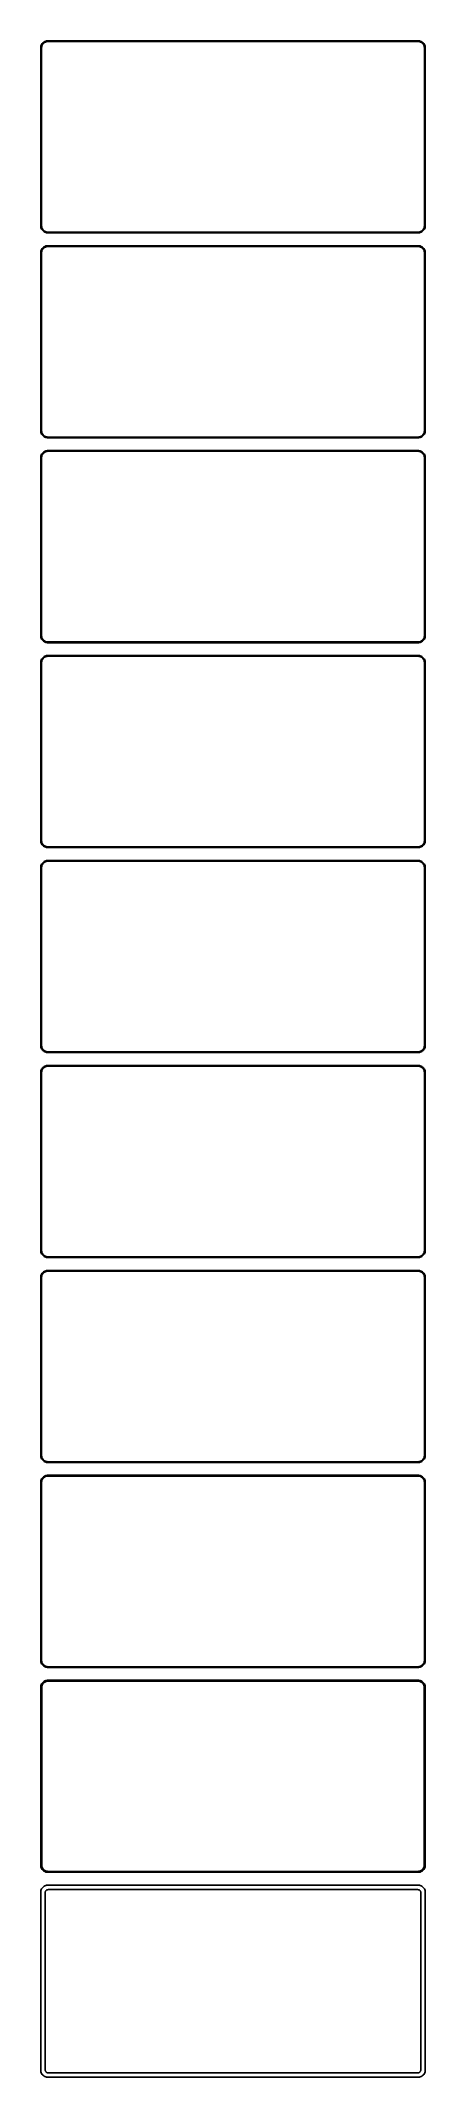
# Model space of a CAD drawing. Header units: metres. Extents: x -135 to 135, y 1373 to 2803.
import ezdxf

# ---------------------------------------------------------------- set-up
doc = ezdxf.new("R2010")
doc.units = ezdxf.units.M

msp = doc.modelspace()

# ---------------------------------------------------------------- linework, layer by layer
for p, q in [((-134.961, 2799.13), (-135, 2798.5)), ((-135, 2798.5), (-135, 2673.5)), ((-134.843, 2799.74), (-134.961, 2799.13)), ((-134.649, 2800.34), (-134.843, 2799.74)), ((-134.382, 2800.91), (-134.649, 2800.34)), ((-134.5, 2798.25), (-134.463, 2798.85)), ((-134.5, 2673.75), (-134.5, 2798.25)), ((-134.463, 2798.85), (-134.351, 2799.43)), ((-134.045, 2801.44), (-134.382, 2800.91)), ((-134.351, 2799.43), (-134.166, 2800)), ((-134.166, 2800), (-133.912, 2800.54)), ((-133.645, 2801.92), (-134.045, 2801.44)), ((-133.912, 2800.54), (-133.593, 2801.04)), ((-133.187, 2802.35), (-133.645, 2801.92)), ((-133.593, 2801.04), (-133.213, 2801.5)), ((-133.213, 2801.5), (-132.778, 2801.91)), ((-132.679, 2802.72), (-133.187, 2802.35)), ((-132.778, 2801.91), (-132.295, 2802.26)), ((-132.129, 2803.02), (-132.679, 2802.72)), ((-132.295, 2802.26), (-131.772, 2802.55)), ((-131.545, 2803.26), (-132.129, 2803.02)), ((-131.772, 2802.55), (-131.218, 2802.77)), ((-130.937, 2803.41), (-131.545, 2803.26)), ((-131.218, 2802.77), (-130.64, 2802.92)), ((-130.314, 2803.49), (-130.937, 2803.41)), ((-130.64, 2802.92), (-130.048, 2802.99)), ((130.314, 2803.49), (-130.314, 2803.49)), ((-130.048, 2802.99), (130.048, 2802.99)), ((130.048, 2802.99), (130.64, 2802.92)), ((130.937, 2803.41), (130.314, 2803.49)), ((130.64, 2802.92), (131.218, 2802.77)), ((131.545, 2803.26), (130.937, 2803.41)), ((131.218, 2802.77), (131.772, 2802.55)), ((132.129, 2803.02), (131.545, 2803.26)), ((131.772, 2802.55), (132.295, 2802.26)), ((132.679, 2802.72), (132.129, 2803.02)), ((132.295, 2802.26), (132.778, 2801.91)), ((133.187, 2802.35), (132.679, 2802.72)), ((132.778, 2801.91), (133.213, 2801.5)), ((133.645, 2801.92), (133.187, 2802.35)), ((133.213, 2801.5), (133.593, 2801.04)), ((133.593, 2801.04), (133.912, 2800.54)), ((134.045, 2801.44), (133.645, 2801.92)), ((133.912, 2800.54), (134.166, 2800)), ((134.382, 2800.91), (134.045, 2801.44)), ((134.166, 2800), (134.351, 2799.43)), ((134.351, 2799.43), (134.463, 2798.85)), ((134.649, 2800.34), (134.382, 2800.91)), ((134.463, 2798.85), (134.5, 2798.25)), ((134.5, 2798.25), (134.5, 2673.75)), ((134.843, 2799.74), (134.649, 2800.34)), ((134.961, 2799.13), (134.843, 2799.74)), ((135, 2798.5), (134.961, 2799.13)), ((135, 2673.5), (135, 2798.5)), ((-135, 2673.5), (-134.961, 2672.87)), ((-134.961, 2672.87), (-134.843, 2672.26)), ((-134.843, 2672.26), (-134.649, 2671.66)), ((-134.649, 2671.66), (-134.382, 2671.09)), ((-134.463, 2673.15), (-134.5, 2673.75)), ((-134.351, 2672.57), (-134.463, 2673.15)), ((-134.382, 2671.09), (-134.045, 2670.56)), ((-134.166, 2672), (-134.351, 2672.57)), ((-133.912, 2671.46), (-134.166, 2672)), ((-134.045, 2670.56), (-133.645, 2670.08)), ((-133.593, 2670.96), (-133.912, 2671.46)), ((-133.645, 2670.08), (-133.187, 2669.65)), ((-133.213, 2670.5), (-133.593, 2670.96)), ((-132.778, 2670.09), (-133.213, 2670.5)), ((-133.187, 2669.65), (-132.679, 2669.28)), ((-132.295, 2669.74), (-132.778, 2670.09)), ((-132.679, 2669.28), (-132.129, 2668.98)), ((-131.772, 2669.45), (-132.295, 2669.74)), ((-132.129, 2668.98), (-131.545, 2668.74)), ((-131.218, 2669.23), (-131.772, 2669.45)), ((-131.545, 2668.74), (-130.937, 2668.59)), ((-130.64, 2669.08), (-131.218, 2669.23)), ((-130.937, 2668.59), (-130.314, 2668.51)), ((-130.048, 2669.01), (-130.64, 2669.08)), ((-130.314, 2668.51), (130.314, 2668.51)), ((130.048, 2669.01), (-130.048, 2669.01)), ((130.64, 2669.08), (130.048, 2669.01)), ((130.314, 2668.51), (130.937, 2668.59)), ((131.218, 2669.23), (130.64, 2669.08)), ((130.937, 2668.59), (131.545, 2668.74)), ((131.772, 2669.45), (131.218, 2669.23)), ((131.545, 2668.74), (132.129, 2668.98)), ((132.295, 2669.74), (131.772, 2669.45)), ((132.129, 2668.98), (132.679, 2669.28)), ((132.778, 2670.09), (132.295, 2669.74)), ((132.679, 2669.28), (133.187, 2669.65)), ((133.213, 2670.5), (132.778, 2670.09)), ((133.187, 2669.65), (133.645, 2670.08)), ((133.593, 2670.96), (133.213, 2670.5)), ((133.912, 2671.46), (133.593, 2670.96)), ((133.645, 2670.08), (134.045, 2670.56)), ((134.166, 2672), (133.912, 2671.46)), ((134.045, 2670.56), (134.382, 2671.09)), ((134.351, 2672.57), (134.166, 2672)), ((134.463, 2673.15), (134.351, 2672.57)), ((134.382, 2671.09), (134.649, 2671.66)), ((134.5, 2673.75), (134.463, 2673.15)), ((134.649, 2671.66), (134.843, 2672.26)), ((134.843, 2672.26), (134.961, 2672.87)), ((134.961, 2672.87), (135, 2673.5)), ((-134.961, 2655.13), (-135, 2654.5)), ((-135, 2654.5), (-135, 2529.5)), ((-134.843, 2655.74), (-134.961, 2655.13)), ((-134.649, 2656.34), (-134.843, 2655.74)), ((-134.382, 2656.91), (-134.649, 2656.34)), ((-134.5, 2654.25), (-134.463, 2654.85)), ((-134.5, 2529.75), (-134.5, 2654.25)), ((-134.463, 2654.85), (-134.351, 2655.43)), ((-134.045, 2657.44), (-134.382, 2656.91)), ((-134.351, 2655.43), (-134.166, 2656)), ((-134.166, 2656), (-133.912, 2656.54)), ((-133.645, 2657.92), (-134.045, 2657.44)), ((-133.912, 2656.54), (-133.593, 2657.04)), ((-133.187, 2658.35), (-133.645, 2657.92)), ((-133.593, 2657.04), (-133.213, 2657.5)), ((-133.213, 2657.5), (-132.778, 2657.91)), ((-132.679, 2658.72), (-133.187, 2658.35)), ((-132.778, 2657.91), (-132.295, 2658.26)), ((-132.129, 2659.02), (-132.679, 2658.72)), ((-132.295, 2658.26), (-131.772, 2658.55)), ((-131.545, 2659.26), (-132.129, 2659.02)), ((-131.772, 2658.55), (-131.218, 2658.77)), ((-130.937, 2659.41), (-131.545, 2659.26)), ((-131.218, 2658.77), (-130.64, 2658.92)), ((-130.314, 2659.49), (-130.937, 2659.41)), ((-130.64, 2658.92), (-130.048, 2658.99)), ((130.314, 2659.49), (-130.314, 2659.49)), ((-130.048, 2658.99), (130.048, 2658.99)), ((130.048, 2658.99), (130.64, 2658.92)), ((130.937, 2659.41), (130.314, 2659.49)), ((130.64, 2658.92), (131.218, 2658.77)), ((131.545, 2659.26), (130.937, 2659.41)), ((131.218, 2658.77), (131.772, 2658.55)), ((132.129, 2659.02), (131.545, 2659.26)), ((131.772, 2658.55), (132.295, 2658.26)), ((132.679, 2658.72), (132.129, 2659.02)), ((132.295, 2658.26), (132.778, 2657.91)), ((133.187, 2658.35), (132.679, 2658.72)), ((132.778, 2657.91), (133.213, 2657.5)), ((133.645, 2657.92), (133.187, 2658.35)), ((133.213, 2657.5), (133.593, 2657.04)), ((133.593, 2657.04), (133.912, 2656.54)), ((134.045, 2657.44), (133.645, 2657.92)), ((133.912, 2656.54), (134.166, 2656)), ((134.382, 2656.91), (134.045, 2657.44)), ((134.166, 2656), (134.351, 2655.43)), ((134.351, 2655.43), (134.463, 2654.85)), ((134.649, 2656.34), (134.382, 2656.91)), ((134.463, 2654.85), (134.5, 2654.25)), ((134.5, 2654.25), (134.5, 2529.75)), ((134.843, 2655.74), (134.649, 2656.34)), ((134.961, 2655.13), (134.843, 2655.74)), ((135, 2654.5), (134.961, 2655.13)), ((135, 2529.5), (135, 2654.5)), ((-135, 2529.5), (-134.961, 2528.87)), ((-134.961, 2528.87), (-134.843, 2528.26)), ((-134.843, 2528.26), (-134.649, 2527.66)), ((-134.649, 2527.66), (-134.382, 2527.09)), ((-134.463, 2529.15), (-134.5, 2529.75)), ((-134.351, 2528.57), (-134.463, 2529.15)), ((-134.382, 2527.09), (-134.045, 2526.56)), ((-134.166, 2528), (-134.351, 2528.57)), ((-133.912, 2527.46), (-134.166, 2528)), ((-134.045, 2526.56), (-133.645, 2526.08)), ((-133.593, 2526.96), (-133.912, 2527.46)), ((-133.645, 2526.08), (-133.187, 2525.65)), ((-133.213, 2526.5), (-133.593, 2526.96)), ((-132.778, 2526.09), (-133.213, 2526.5)), ((-133.187, 2525.65), (-132.679, 2525.28)), ((-132.295, 2525.74), (-132.778, 2526.09)), ((-132.679, 2525.28), (-132.129, 2524.98)), ((-131.772, 2525.45), (-132.295, 2525.74)), ((-132.129, 2524.98), (-131.545, 2524.74)), ((-131.218, 2525.23), (-131.772, 2525.45)), ((-131.545, 2524.74), (-130.937, 2524.59)), ((-130.64, 2525.08), (-131.218, 2525.23)), ((-130.937, 2524.59), (-130.314, 2524.51)), ((-130.048, 2525.01), (-130.64, 2525.08)), ((-130.314, 2524.51), (130.314, 2524.51)), ((130.048, 2525.01), (-130.048, 2525.01)), ((130.64, 2525.08), (130.048, 2525.01)), ((130.314, 2524.51), (130.937, 2524.59)), ((131.218, 2525.23), (130.64, 2525.08)), ((130.937, 2524.59), (131.545, 2524.74)), ((131.772, 2525.45), (131.218, 2525.23)), ((131.545, 2524.74), (132.129, 2524.98)), ((132.295, 2525.74), (131.772, 2525.45)), ((132.129, 2524.98), (132.679, 2525.28)), ((132.778, 2526.09), (132.295, 2525.74)), ((132.679, 2525.28), (133.187, 2525.65)), ((133.213, 2526.5), (132.778, 2526.09)), ((133.187, 2525.65), (133.645, 2526.08)), ((133.593, 2526.96), (133.213, 2526.5)), ((133.912, 2527.46), (133.593, 2526.96)), ((133.645, 2526.08), (134.045, 2526.56)), ((134.166, 2528), (133.912, 2527.46)), ((134.045, 2526.56), (134.382, 2527.09)), ((134.351, 2528.57), (134.166, 2528)), ((134.463, 2529.15), (134.351, 2528.57)), ((134.382, 2527.09), (134.649, 2527.66)), ((134.5, 2529.75), (134.463, 2529.15)), ((134.649, 2527.66), (134.843, 2528.26)), ((134.843, 2528.26), (134.961, 2528.87)), ((134.961, 2528.87), (135, 2529.5)), ((-134.961, 2511.13), (-135, 2510.5)), ((-135, 2510.5), (-135, 2385.5)), ((-134.843, 2511.74), (-134.961, 2511.13)), ((-134.649, 2512.34), (-134.843, 2511.74)), ((-134.382, 2512.91), (-134.649, 2512.34)), ((-134.5, 2510.25), (-134.463, 2510.85)), ((-134.5, 2385.75), (-134.5, 2510.25)), ((-134.463, 2510.85), (-134.351, 2511.43)), ((-134.045, 2513.44), (-134.382, 2512.91)), ((-134.351, 2511.43), (-134.166, 2512)), ((-134.166, 2512), (-133.912, 2512.54)), ((-133.645, 2513.92), (-134.045, 2513.44)), ((-133.912, 2512.54), (-133.593, 2513.04)), ((-133.187, 2514.35), (-133.645, 2513.92)), ((-133.593, 2513.04), (-133.213, 2513.5)), ((-133.213, 2513.5), (-132.778, 2513.91)), ((-132.679, 2514.72), (-133.187, 2514.35)), ((-132.778, 2513.91), (-132.295, 2514.26)), ((-132.129, 2515.02), (-132.679, 2514.72)), ((-132.295, 2514.26), (-131.772, 2514.55)), ((-131.545, 2515.26), (-132.129, 2515.02)), ((-131.772, 2514.55), (-131.218, 2514.77)), ((-130.937, 2515.41), (-131.545, 2515.26)), ((-131.218, 2514.77), (-130.64, 2514.92)), ((-130.314, 2515.49), (-130.937, 2515.41)), ((-130.64, 2514.92), (-130.048, 2514.99)), ((130.314, 2515.49), (-130.314, 2515.49)), ((-130.048, 2514.99), (130.048, 2514.99)), ((130.048, 2514.99), (130.64, 2514.92)), ((130.937, 2515.41), (130.314, 2515.49)), ((130.64, 2514.92), (131.218, 2514.77)), ((131.545, 2515.26), (130.937, 2515.41)), ((131.218, 2514.77), (131.772, 2514.55)), ((132.129, 2515.02), (131.545, 2515.26)), ((131.772, 2514.55), (132.295, 2514.26)), ((132.679, 2514.72), (132.129, 2515.02)), ((132.295, 2514.26), (132.778, 2513.91)), ((133.187, 2514.35), (132.679, 2514.72)), ((132.778, 2513.91), (133.213, 2513.5)), ((133.645, 2513.92), (133.187, 2514.35)), ((133.213, 2513.5), (133.593, 2513.04)), ((133.593, 2513.04), (133.912, 2512.54)), ((134.045, 2513.44), (133.645, 2513.92)), ((133.912, 2512.54), (134.166, 2512)), ((134.382, 2512.91), (134.045, 2513.44)), ((134.166, 2512), (134.351, 2511.43)), ((134.351, 2511.43), (134.463, 2510.85)), ((134.649, 2512.34), (134.382, 2512.91)), ((134.463, 2510.85), (134.5, 2510.25)), ((134.5, 2510.25), (134.5, 2385.75)), ((134.843, 2511.74), (134.649, 2512.34)), ((134.961, 2511.13), (134.843, 2511.74)), ((135, 2510.5), (134.961, 2511.13)), ((135, 2385.5), (135, 2510.5)), ((-135, 2385.5), (-134.961, 2384.87)), ((-134.961, 2384.87), (-134.843, 2384.26)), ((-134.843, 2384.26), (-134.649, 2383.66)), ((-134.649, 2383.66), (-134.382, 2383.09)), ((-134.463, 2385.15), (-134.5, 2385.75)), ((-134.351, 2384.57), (-134.463, 2385.15)), ((-134.382, 2383.09), (-134.045, 2382.56)), ((-134.166, 2384), (-134.351, 2384.57)), ((-133.912, 2383.46), (-134.166, 2384)), ((-134.045, 2382.56), (-133.645, 2382.08)), ((-133.593, 2382.96), (-133.912, 2383.46)), ((-133.645, 2382.08), (-133.187, 2381.65)), ((-133.213, 2382.5), (-133.593, 2382.96)), ((-132.778, 2382.09), (-133.213, 2382.5)), ((-133.187, 2381.65), (-132.679, 2381.28)), ((-132.295, 2381.74), (-132.778, 2382.09)), ((-132.679, 2381.28), (-132.129, 2380.98)), ((-131.772, 2381.45), (-132.295, 2381.74)), ((-132.129, 2380.98), (-131.545, 2380.74)), ((-131.218, 2381.23), (-131.772, 2381.45)), ((-131.545, 2380.74), (-130.937, 2380.59)), ((-130.64, 2381.08), (-131.218, 2381.23)), ((-130.937, 2380.59), (-130.314, 2380.51)), ((-130.048, 2381.01), (-130.64, 2381.08)), ((-130.314, 2380.51), (130.314, 2380.51)), ((130.048, 2381.01), (-130.048, 2381.01)), ((130.64, 2381.08), (130.048, 2381.01)), ((130.314, 2380.51), (130.937, 2380.59)), ((131.218, 2381.23), (130.64, 2381.08)), ((130.937, 2380.59), (131.545, 2380.74)), ((131.772, 2381.45), (131.218, 2381.23)), ((131.545, 2380.74), (132.129, 2380.98)), ((132.295, 2381.74), (131.772, 2381.45)), ((132.129, 2380.98), (132.679, 2381.28)), ((132.778, 2382.09), (132.295, 2381.74)), ((132.679, 2381.28), (133.187, 2381.65)), ((133.213, 2382.5), (132.778, 2382.09)), ((133.187, 2381.65), (133.645, 2382.08)), ((133.593, 2382.96), (133.213, 2382.5)), ((133.912, 2383.46), (133.593, 2382.96)), ((133.645, 2382.08), (134.045, 2382.56)), ((134.166, 2384), (133.912, 2383.46)), ((134.045, 2382.56), (134.382, 2383.09)), ((134.351, 2384.57), (134.166, 2384)), ((134.463, 2385.15), (134.351, 2384.57)), ((134.382, 2383.09), (134.649, 2383.66)), ((134.5, 2385.75), (134.463, 2385.15)), ((134.649, 2383.66), (134.843, 2384.26)), ((134.843, 2384.26), (134.961, 2384.87)), ((134.961, 2384.87), (135, 2385.5)), ((-134.961, 2367.13), (-135, 2366.5)), ((-135, 2366.5), (-135, 2241.5)), ((-134.843, 2367.74), (-134.961, 2367.13)), ((-134.649, 2368.34), (-134.843, 2367.74)), ((-134.382, 2368.91), (-134.649, 2368.34)), ((-134.5, 2366.25), (-134.463, 2366.85)), ((-134.5, 2241.75), (-134.5, 2366.25)), ((-134.463, 2366.85), (-134.351, 2367.43)), ((-134.045, 2369.44), (-134.382, 2368.91)), ((-134.351, 2367.43), (-134.166, 2368)), ((-134.166, 2368), (-133.912, 2368.54)), ((-133.645, 2369.92), (-134.045, 2369.44)), ((-133.912, 2368.54), (-133.593, 2369.04)), ((-133.187, 2370.35), (-133.645, 2369.92)), ((-133.593, 2369.04), (-133.213, 2369.5)), ((-133.213, 2369.5), (-132.778, 2369.91)), ((-132.679, 2370.72), (-133.187, 2370.35)), ((-132.778, 2369.91), (-132.295, 2370.26)), ((-132.129, 2371.02), (-132.679, 2370.72)), ((-132.295, 2370.26), (-131.772, 2370.55)), ((-131.545, 2371.26), (-132.129, 2371.02)), ((-131.772, 2370.55), (-131.218, 2370.77)), ((-130.937, 2371.41), (-131.545, 2371.26)), ((-131.218, 2370.77), (-130.64, 2370.92)), ((-130.314, 2371.49), (-130.937, 2371.41)), ((-130.64, 2370.92), (-130.048, 2370.99)), ((130.314, 2371.49), (-130.314, 2371.49)), ((-130.048, 2370.99), (130.048, 2370.99)), ((130.048, 2370.99), (130.64, 2370.92)), ((130.937, 2371.41), (130.314, 2371.49)), ((130.64, 2370.92), (131.218, 2370.77)), ((131.545, 2371.26), (130.937, 2371.41)), ((131.218, 2370.77), (131.772, 2370.55)), ((132.129, 2371.02), (131.545, 2371.26)), ((131.772, 2370.55), (132.295, 2370.26)), ((132.679, 2370.72), (132.129, 2371.02)), ((132.295, 2370.26), (132.778, 2369.91)), ((133.187, 2370.35), (132.679, 2370.72)), ((132.778, 2369.91), (133.213, 2369.5)), ((133.645, 2369.92), (133.187, 2370.35)), ((133.213, 2369.5), (133.593, 2369.04)), ((133.593, 2369.04), (133.912, 2368.54)), ((134.045, 2369.44), (133.645, 2369.92)), ((133.912, 2368.54), (134.166, 2368)), ((134.382, 2368.91), (134.045, 2369.44)), ((134.166, 2368), (134.351, 2367.43)), ((134.351, 2367.43), (134.463, 2366.85)), ((134.649, 2368.34), (134.382, 2368.91)), ((134.463, 2366.85), (134.5, 2366.25)), ((134.5, 2366.25), (134.5, 2241.75)), ((134.843, 2367.74), (134.649, 2368.34)), ((134.961, 2367.13), (134.843, 2367.74)), ((135, 2366.5), (134.961, 2367.13)), ((135, 2241.5), (135, 2366.5)), ((-135, 2241.5), (-134.961, 2240.87)), ((-134.961, 2240.87), (-134.843, 2240.26)), ((-134.843, 2240.26), (-134.649, 2239.66)), ((-134.649, 2239.66), (-134.382, 2239.09)), ((-134.463, 2241.15), (-134.5, 2241.75)), ((-134.351, 2240.57), (-134.463, 2241.15)), ((-134.382, 2239.09), (-134.045, 2238.56)), ((-134.166, 2240), (-134.351, 2240.57)), ((-133.912, 2239.46), (-134.166, 2240)), ((-134.045, 2238.56), (-133.645, 2238.08)), ((-133.593, 2238.96), (-133.912, 2239.46)), ((-133.645, 2238.08), (-133.187, 2237.65)), ((-133.213, 2238.5), (-133.593, 2238.96)), ((-132.778, 2238.09), (-133.213, 2238.5)), ((-133.187, 2237.65), (-132.679, 2237.28)), ((-132.295, 2237.74), (-132.778, 2238.09)), ((-132.679, 2237.28), (-132.129, 2236.98)), ((-131.772, 2237.45), (-132.295, 2237.74)), ((-132.129, 2236.98), (-131.545, 2236.74)), ((-131.218, 2237.23), (-131.772, 2237.45)), ((-131.545, 2236.74), (-130.937, 2236.59)), ((-130.64, 2237.08), (-131.218, 2237.23)), ((-130.937, 2236.59), (-130.314, 2236.51)), ((-130.048, 2237.01), (-130.64, 2237.08)), ((-130.314, 2236.51), (130.314, 2236.51)), ((130.048, 2237.01), (-130.048, 2237.01)), ((130.64, 2237.08), (130.048, 2237.01)), ((130.314, 2236.51), (130.937, 2236.59)), ((131.218, 2237.23), (130.64, 2237.08)), ((130.937, 2236.59), (131.545, 2236.74)), ((131.772, 2237.45), (131.218, 2237.23)), ((131.545, 2236.74), (132.129, 2236.98)), ((132.295, 2237.74), (131.772, 2237.45)), ((132.129, 2236.98), (132.679, 2237.28)), ((132.778, 2238.09), (132.295, 2237.74)), ((132.679, 2237.28), (133.187, 2237.65)), ((133.213, 2238.5), (132.778, 2238.09)), ((133.187, 2237.65), (133.645, 2238.08)), ((133.593, 2238.96), (133.213, 2238.5)), ((133.912, 2239.46), (133.593, 2238.96)), ((133.645, 2238.08), (134.045, 2238.56)), ((134.166, 2240), (133.912, 2239.46)), ((134.045, 2238.56), (134.382, 2239.09)), ((134.351, 2240.57), (134.166, 2240)), ((134.463, 2241.15), (134.351, 2240.57)), ((134.382, 2239.09), (134.649, 2239.66)), ((134.5, 2241.75), (134.463, 2241.15)), ((134.649, 2239.66), (134.843, 2240.26)), ((134.843, 2240.26), (134.961, 2240.87)), ((134.961, 2240.87), (135, 2241.5)), ((-134.961, 2223.13), (-135, 2222.5)), ((-135, 2222.5), (-135, 2097.5)), ((-134.843, 2223.74), (-134.961, 2223.13)), ((-134.649, 2224.34), (-134.843, 2223.74)), ((-134.382, 2224.91), (-134.649, 2224.34)), ((-134.5, 2222.25), (-134.463, 2222.85)), ((-134.5, 2097.75), (-134.5, 2222.25)), ((-134.463, 2222.85), (-134.351, 2223.43)), ((-134.045, 2225.44), (-134.382, 2224.91)), ((-134.351, 2223.43), (-134.166, 2224)), ((-134.166, 2224), (-133.912, 2224.54)), ((-133.645, 2225.92), (-134.045, 2225.44)), ((-133.912, 2224.54), (-133.593, 2225.04)), ((-133.187, 2226.35), (-133.645, 2225.92)), ((-133.593, 2225.04), (-133.213, 2225.5)), ((-133.213, 2225.5), (-132.778, 2225.91)), ((-132.679, 2226.72), (-133.187, 2226.35)), ((-132.778, 2225.91), (-132.295, 2226.26)), ((-132.129, 2227.02), (-132.679, 2226.72)), ((-132.295, 2226.26), (-131.772, 2226.55)), ((-131.545, 2227.26), (-132.129, 2227.02)), ((-131.772, 2226.55), (-131.218, 2226.77)), ((-130.937, 2227.41), (-131.545, 2227.26)), ((-131.218, 2226.77), (-130.64, 2226.92)), ((-130.314, 2227.49), (-130.937, 2227.41)), ((-130.64, 2226.92), (-130.048, 2226.99)), ((130.314, 2227.49), (-130.314, 2227.49)), ((-130.048, 2226.99), (130.048, 2226.99)), ((130.048, 2226.99), (130.64, 2226.92)), ((130.937, 2227.41), (130.314, 2227.49)), ((130.64, 2226.92), (131.218, 2226.77)), ((131.545, 2227.26), (130.937, 2227.41)), ((131.218, 2226.77), (131.772, 2226.55)), ((132.129, 2227.02), (131.545, 2227.26)), ((131.772, 2226.55), (132.295, 2226.26)), ((132.679, 2226.72), (132.129, 2227.02)), ((132.295, 2226.26), (132.778, 2225.91)), ((133.187, 2226.35), (132.679, 2226.72)), ((132.778, 2225.91), (133.213, 2225.5)), ((133.645, 2225.92), (133.187, 2226.35)), ((133.213, 2225.5), (133.593, 2225.04)), ((133.593, 2225.04), (133.912, 2224.54)), ((134.045, 2225.44), (133.645, 2225.92)), ((133.912, 2224.54), (134.166, 2224)), ((134.382, 2224.91), (134.045, 2225.44)), ((134.166, 2224), (134.351, 2223.43)), ((134.351, 2223.43), (134.463, 2222.85)), ((134.649, 2224.34), (134.382, 2224.91)), ((134.463, 2222.85), (134.5, 2222.25)), ((134.5, 2222.25), (134.5, 2097.75)), ((134.843, 2223.74), (134.649, 2224.34)), ((134.961, 2223.13), (134.843, 2223.74)), ((135, 2222.5), (134.961, 2223.13)), ((135, 2097.5), (135, 2222.5)), ((-135, 2097.5), (-134.961, 2096.87)), ((-134.961, 2096.87), (-134.843, 2096.26)), ((-134.843, 2096.26), (-134.649, 2095.66)), ((-134.649, 2095.66), (-134.382, 2095.09)), ((-134.463, 2097.15), (-134.5, 2097.75)), ((-134.351, 2096.57), (-134.463, 2097.15)), ((-134.382, 2095.09), (-134.045, 2094.56)), ((-134.166, 2096), (-134.351, 2096.57)), ((-133.912, 2095.46), (-134.166, 2096)), ((-134.045, 2094.56), (-133.645, 2094.08)), ((-133.593, 2094.96), (-133.912, 2095.46)), ((-133.645, 2094.08), (-133.187, 2093.65)), ((-133.213, 2094.5), (-133.593, 2094.96)), ((-132.778, 2094.09), (-133.213, 2094.5)), ((-133.187, 2093.65), (-132.679, 2093.28)), ((-132.295, 2093.74), (-132.778, 2094.09)), ((-132.679, 2093.28), (-132.129, 2092.98)), ((-131.772, 2093.45), (-132.295, 2093.74)), ((-132.129, 2092.98), (-131.545, 2092.74)), ((-131.218, 2093.23), (-131.772, 2093.45)), ((-131.545, 2092.74), (-130.937, 2092.59)), ((-130.64, 2093.08), (-131.218, 2093.23)), ((-130.937, 2092.59), (-130.314, 2092.51)), ((-130.048, 2093.01), (-130.64, 2093.08)), ((-130.314, 2092.51), (130.314, 2092.51)), ((130.048, 2093.01), (-130.048, 2093.01)), ((130.64, 2093.08), (130.048, 2093.01)), ((130.314, 2092.51), (130.937, 2092.59)), ((131.218, 2093.23), (130.64, 2093.08)), ((130.937, 2092.59), (131.545, 2092.74)), ((131.772, 2093.45), (131.218, 2093.23)), ((131.545, 2092.74), (132.129, 2092.98)), ((132.295, 2093.74), (131.772, 2093.45)), ((132.129, 2092.98), (132.679, 2093.28)), ((132.778, 2094.09), (132.295, 2093.74)), ((132.679, 2093.28), (133.187, 2093.65)), ((133.213, 2094.5), (132.778, 2094.09)), ((133.187, 2093.65), (133.645, 2094.08)), ((133.593, 2094.96), (133.213, 2094.5)), ((133.912, 2095.46), (133.593, 2094.96)), ((133.645, 2094.08), (134.045, 2094.56)), ((134.166, 2096), (133.912, 2095.46)), ((134.045, 2094.56), (134.382, 2095.09)), ((134.351, 2096.57), (134.166, 2096)), ((134.463, 2097.15), (134.351, 2096.57)), ((134.382, 2095.09), (134.649, 2095.66)), ((134.5, 2097.75), (134.463, 2097.15)), ((134.649, 2095.66), (134.843, 2096.26)), ((134.843, 2096.26), (134.961, 2096.87)), ((134.961, 2096.87), (135, 2097.5)), ((-134.961, 2079.13), (-135, 2078.5)), ((-135, 2078.5), (-135, 1953.5)), ((-134.843, 2079.74), (-134.961, 2079.13)), ((-134.649, 2080.34), (-134.843, 2079.74)), ((-134.382, 2080.91), (-134.649, 2080.34)), ((-134.5, 2078.25), (-134.463, 2078.85)), ((-134.5, 1953.75), (-134.5, 2078.25)), ((-134.463, 2078.85), (-134.351, 2079.43)), ((-134.045, 2081.44), (-134.382, 2080.91)), ((-134.351, 2079.43), (-134.166, 2080)), ((-134.166, 2080), (-133.912, 2080.54)), ((-133.645, 2081.92), (-134.045, 2081.44)), ((-133.912, 2080.54), (-133.593, 2081.04)), ((-133.187, 2082.35), (-133.645, 2081.92)), ((-133.593, 2081.04), (-133.213, 2081.5)), ((-133.213, 2081.5), (-132.778, 2081.91)), ((-132.679, 2082.72), (-133.187, 2082.35)), ((-132.778, 2081.91), (-132.295, 2082.26)), ((-132.129, 2083.02), (-132.679, 2082.72)), ((-132.295, 2082.26), (-131.772, 2082.55)), ((-131.545, 2083.26), (-132.129, 2083.02)), ((-131.772, 2082.55), (-131.218, 2082.77)), ((-130.937, 2083.41), (-131.545, 2083.26)), ((-131.218, 2082.77), (-130.64, 2082.92)), ((-130.314, 2083.49), (-130.937, 2083.41)), ((-130.64, 2082.92), (-130.048, 2082.99)), ((130.314, 2083.49), (-130.314, 2083.49)), ((-130.048, 2082.99), (130.048, 2082.99)), ((130.048, 2082.99), (130.64, 2082.92)), ((130.937, 2083.41), (130.314, 2083.49)), ((130.64, 2082.92), (131.218, 2082.77)), ((131.545, 2083.26), (130.937, 2083.41)), ((131.218, 2082.77), (131.772, 2082.55)), ((132.129, 2083.02), (131.545, 2083.26)), ((131.772, 2082.55), (132.295, 2082.26)), ((132.679, 2082.72), (132.129, 2083.02)), ((132.295, 2082.26), (132.778, 2081.91)), ((133.187, 2082.35), (132.679, 2082.72)), ((132.778, 2081.91), (133.213, 2081.5)), ((133.645, 2081.92), (133.187, 2082.35)), ((133.213, 2081.5), (133.593, 2081.04)), ((133.593, 2081.04), (133.912, 2080.54)), ((134.045, 2081.44), (133.645, 2081.92)), ((133.912, 2080.54), (134.166, 2080)), ((134.382, 2080.91), (134.045, 2081.44)), ((134.166, 2080), (134.351, 2079.43)), ((134.351, 2079.43), (134.463, 2078.85)), ((134.649, 2080.34), (134.382, 2080.91)), ((134.463, 2078.85), (134.5, 2078.25)), ((134.5, 2078.25), (134.5, 1953.75)), ((134.843, 2079.74), (134.649, 2080.34)), ((134.961, 2079.13), (134.843, 2079.74)), ((135, 2078.5), (134.961, 2079.13)), ((135, 1953.5), (135, 2078.5)), ((-135, 1953.5), (-134.961, 1952.87)), ((-134.961, 1952.87), (-134.843, 1952.26)), ((-134.843, 1952.26), (-134.649, 1951.66)), ((-134.649, 1951.66), (-134.382, 1951.09)), ((-134.463, 1953.15), (-134.5, 1953.75)), ((-134.351, 1952.57), (-134.463, 1953.15)), ((-134.382, 1951.09), (-134.045, 1950.56)), ((-134.166, 1952), (-134.351, 1952.57)), ((-133.912, 1951.46), (-134.166, 1952)), ((-134.045, 1950.56), (-133.645, 1950.08)), ((-133.593, 1950.96), (-133.912, 1951.46)), ((-133.645, 1950.08), (-133.187, 1949.65)), ((-133.213, 1950.5), (-133.593, 1950.96)), ((-132.778, 1950.09), (-133.213, 1950.5)), ((-133.187, 1949.65), (-132.679, 1949.28)), ((-132.295, 1949.74), (-132.778, 1950.09)), ((-132.679, 1949.28), (-132.129, 1948.98)), ((-131.772, 1949.45), (-132.295, 1949.74)), ((-132.129, 1948.98), (-131.545, 1948.74)), ((-131.218, 1949.23), (-131.772, 1949.45)), ((-131.545, 1948.74), (-130.937, 1948.59)), ((-130.64, 1949.08), (-131.218, 1949.23)), ((-130.937, 1948.59), (-130.314, 1948.51)), ((-130.048, 1949.01), (-130.64, 1949.08)), ((-130.314, 1948.51), (130.314, 1948.51)), ((130.048, 1949.01), (-130.048, 1949.01)), ((130.64, 1949.08), (130.048, 1949.01)), ((130.314, 1948.51), (130.937, 1948.59)), ((131.218, 1949.23), (130.64, 1949.08)), ((130.937, 1948.59), (131.545, 1948.74)), ((131.772, 1949.45), (131.218, 1949.23)), ((131.545, 1948.74), (132.129, 1948.98)), ((132.295, 1949.74), (131.772, 1949.45)), ((132.129, 1948.98), (132.679, 1949.28)), ((132.778, 1950.09), (132.295, 1949.74)), ((132.679, 1949.28), (133.187, 1949.65)), ((133.213, 1950.5), (132.778, 1950.09)), ((133.187, 1949.65), (133.645, 1950.08)), ((133.593, 1950.96), (133.213, 1950.5)), ((133.912, 1951.46), (133.593, 1950.96)), ((133.645, 1950.08), (134.045, 1950.56)), ((134.166, 1952), (133.912, 1951.46)), ((134.045, 1950.56), (134.382, 1951.09)), ((134.351, 1952.57), (134.166, 1952)), ((134.463, 1953.15), (134.351, 1952.57)), ((134.382, 1951.09), (134.649, 1951.66)), ((134.5, 1953.75), (134.463, 1953.15)), ((134.649, 1951.66), (134.843, 1952.26)), ((134.843, 1952.26), (134.961, 1952.87)), ((134.961, 1952.87), (135, 1953.5)), ((-134.961, 1935.13), (-135, 1934.5)), ((-135, 1934.5), (-135, 1809.5)), ((-134.843, 1935.74), (-134.961, 1935.13)), ((-134.649, 1936.34), (-134.843, 1935.74)), ((-134.382, 1936.91), (-134.649, 1936.34)), ((-134.5, 1934.25), (-134.463, 1934.85)), ((-134.5, 1809.75), (-134.5, 1934.25)), ((-134.463, 1934.85), (-134.351, 1935.43)), ((-134.045, 1937.44), (-134.382, 1936.91)), ((-134.351, 1935.43), (-134.166, 1936)), ((-134.166, 1936), (-133.912, 1936.54)), ((-133.645, 1937.92), (-134.045, 1937.44)), ((-133.912, 1936.54), (-133.593, 1937.04)), ((-133.187, 1938.35), (-133.645, 1937.92)), ((-133.593, 1937.04), (-133.213, 1937.5)), ((-133.213, 1937.5), (-132.778, 1937.91)), ((-132.679, 1938.72), (-133.187, 1938.35)), ((-132.778, 1937.91), (-132.295, 1938.26)), ((-132.129, 1939.02), (-132.679, 1938.72)), ((-132.295, 1938.26), (-131.772, 1938.55)), ((-131.545, 1939.26), (-132.129, 1939.02)), ((-131.772, 1938.55), (-131.218, 1938.77)), ((-130.937, 1939.41), (-131.545, 1939.26)), ((-131.218, 1938.77), (-130.64, 1938.92)), ((-130.314, 1939.49), (-130.937, 1939.41)), ((-130.64, 1938.92), (-130.048, 1938.99)), ((130.314, 1939.49), (-130.314, 1939.49)), ((-130.048, 1938.99), (130.048, 1938.99)), ((130.048, 1938.99), (130.64, 1938.92)), ((130.937, 1939.41), (130.314, 1939.49)), ((130.64, 1938.92), (131.218, 1938.77)), ((131.545, 1939.26), (130.937, 1939.41)), ((131.218, 1938.77), (131.772, 1938.55)), ((132.129, 1939.02), (131.545, 1939.26)), ((131.772, 1938.55), (132.295, 1938.26)), ((132.679, 1938.72), (132.129, 1939.02)), ((132.295, 1938.26), (132.778, 1937.91)), ((133.187, 1938.35), (132.679, 1938.72)), ((132.778, 1937.91), (133.213, 1937.5)), ((133.645, 1937.92), (133.187, 1938.35)), ((133.213, 1937.5), (133.593, 1937.04)), ((133.593, 1937.04), (133.912, 1936.54)), ((134.045, 1937.44), (133.645, 1937.92)), ((133.912, 1936.54), (134.166, 1936)), ((134.382, 1936.91), (134.045, 1937.44)), ((134.166, 1936), (134.351, 1935.43)), ((134.351, 1935.43), (134.463, 1934.85)), ((134.649, 1936.34), (134.382, 1936.91)), ((134.463, 1934.85), (134.5, 1934.25)), ((134.5, 1934.25), (134.5, 1809.75)), ((134.843, 1935.74), (134.649, 1936.34)), ((134.961, 1935.13), (134.843, 1935.74)), ((135, 1934.5), (134.961, 1935.13)), ((135, 1809.5), (135, 1934.5)), ((-135, 1809.5), (-134.961, 1808.87)), ((-134.961, 1808.87), (-134.843, 1808.26)), ((-134.843, 1808.26), (-134.649, 1807.66)), ((-134.649, 1807.66), (-134.382, 1807.09)), ((-134.463, 1809.15), (-134.5, 1809.75)), ((-134.351, 1808.57), (-134.463, 1809.15)), ((-134.382, 1807.09), (-134.045, 1806.56)), ((-134.166, 1808), (-134.351, 1808.57)), ((-133.912, 1807.46), (-134.166, 1808)), ((-134.045, 1806.56), (-133.645, 1806.08)), ((-133.593, 1806.96), (-133.912, 1807.46)), ((-133.645, 1806.08), (-133.187, 1805.65)), ((-133.213, 1806.5), (-133.593, 1806.96)), ((-132.778, 1806.09), (-133.213, 1806.5)), ((-133.187, 1805.65), (-132.679, 1805.28)), ((-132.295, 1805.74), (-132.778, 1806.09)), ((-132.679, 1805.28), (-132.129, 1804.98)), ((-131.772, 1805.45), (-132.295, 1805.74)), ((-132.129, 1804.98), (-131.545, 1804.74)), ((-131.218, 1805.23), (-131.772, 1805.45)), ((-131.545, 1804.74), (-130.937, 1804.59)), ((-130.64, 1805.08), (-131.218, 1805.23)), ((-130.937, 1804.59), (-130.314, 1804.51)), ((-130.048, 1805.01), (-130.64, 1805.08)), ((-130.314, 1804.51), (130.314, 1804.51)), ((130.048, 1805.01), (-130.048, 1805.01)), ((130.64, 1805.08), (130.048, 1805.01)), ((130.314, 1804.51), (130.937, 1804.59)), ((131.218, 1805.23), (130.64, 1805.08)), ((130.937, 1804.59), (131.545, 1804.74)), ((131.772, 1805.45), (131.218, 1805.23)), ((131.545, 1804.74), (132.129, 1804.98)), ((132.295, 1805.74), (131.772, 1805.45)), ((132.129, 1804.98), (132.679, 1805.28)), ((132.778, 1806.09), (132.295, 1805.74)), ((132.679, 1805.28), (133.187, 1805.65)), ((133.213, 1806.5), (132.778, 1806.09)), ((133.187, 1805.65), (133.645, 1806.08)), ((133.593, 1806.96), (133.213, 1806.5)), ((133.912, 1807.46), (133.593, 1806.96)), ((133.645, 1806.08), (134.045, 1806.56)), ((134.166, 1808), (133.912, 1807.46)), ((134.045, 1806.56), (134.382, 1807.09)), ((134.351, 1808.57), (134.166, 1808)), ((134.463, 1809.15), (134.351, 1808.57)), ((134.382, 1807.09), (134.649, 1807.66)), ((134.5, 1809.75), (134.463, 1809.15)), ((134.649, 1807.66), (134.843, 1808.26)), ((134.843, 1808.26), (134.961, 1808.87)), ((134.961, 1808.87), (135, 1809.5)), ((-134.961, 1791.13), (-135, 1790.5)), ((-135, 1790.5), (-135, 1665.5)), ((-134.843, 1791.74), (-134.961, 1791.13)), ((-134.649, 1792.34), (-134.843, 1791.74)), ((-134.382, 1792.91), (-134.649, 1792.34)), ((-134.5, 1790.25), (-134.463, 1790.85)), ((-134.5, 1665.75), (-134.5, 1790.25)), ((-134.463, 1790.85), (-134.351, 1791.43)), ((-134.045, 1793.44), (-134.382, 1792.91)), ((-134.351, 1791.43), (-134.166, 1792)), ((-134.166, 1792), (-133.912, 1792.54)), ((-133.645, 1793.92), (-134.045, 1793.44)), ((-133.912, 1792.54), (-133.593, 1793.04)), ((-133.187, 1794.35), (-133.645, 1793.92)), ((-133.593, 1793.04), (-133.213, 1793.5)), ((-133.213, 1793.5), (-132.778, 1793.91)), ((-132.679, 1794.72), (-133.187, 1794.35)), ((-132.778, 1793.91), (-132.295, 1794.26)), ((-132.129, 1795.02), (-132.679, 1794.72)), ((-132.295, 1794.26), (-131.772, 1794.55)), ((-131.545, 1795.26), (-132.129, 1795.02)), ((-131.772, 1794.55), (-131.218, 1794.77)), ((-130.937, 1795.41), (-131.545, 1795.26)), ((-131.218, 1794.77), (-130.64, 1794.92)), ((-130.314, 1795.49), (-130.937, 1795.41)), ((-130.64, 1794.92), (-130.048, 1794.99)), ((130.314, 1795.49), (-130.314, 1795.49)), ((-130.048, 1794.99), (130.048, 1794.99)), ((130.048, 1794.99), (130.64, 1794.92)), ((130.937, 1795.41), (130.314, 1795.49)), ((130.64, 1794.92), (131.218, 1794.77)), ((131.545, 1795.26), (130.937, 1795.41)), ((131.218, 1794.77), (131.772, 1794.55)), ((132.129, 1795.02), (131.545, 1795.26)), ((131.772, 1794.55), (132.295, 1794.26)), ((132.679, 1794.72), (132.129, 1795.02)), ((132.295, 1794.26), (132.778, 1793.91)), ((133.187, 1794.35), (132.679, 1794.72)), ((132.778, 1793.91), (133.213, 1793.5)), ((133.645, 1793.92), (133.187, 1794.35)), ((133.213, 1793.5), (133.593, 1793.04)), ((133.593, 1793.04), (133.912, 1792.54)), ((134.045, 1793.44), (133.645, 1793.92)), ((133.912, 1792.54), (134.166, 1792)), ((134.382, 1792.91), (134.045, 1793.44)), ((134.166, 1792), (134.351, 1791.43)), ((134.351, 1791.43), (134.463, 1790.85)), ((134.649, 1792.34), (134.382, 1792.91)), ((134.463, 1790.85), (134.5, 1790.25)), ((134.5, 1790.25), (134.5, 1665.75)), ((134.843, 1791.74), (134.649, 1792.34)), ((134.961, 1791.13), (134.843, 1791.74)), ((135, 1790.5), (134.961, 1791.13)), ((135, 1665.5), (135, 1790.5)), ((-135, 1665.5), (-134.961, 1664.87)), ((-134.961, 1664.87), (-134.843, 1664.26)), ((-134.843, 1664.26), (-134.649, 1663.66)), ((-134.649, 1663.66), (-134.382, 1663.09)), ((-134.463, 1665.15), (-134.5, 1665.75)), ((-134.351, 1664.57), (-134.463, 1665.15)), ((-134.382, 1663.09), (-134.045, 1662.56)), ((-134.166, 1664), (-134.351, 1664.57)), ((-133.912, 1663.46), (-134.166, 1664)), ((-134.045, 1662.56), (-133.645, 1662.08)), ((-133.593, 1662.96), (-133.912, 1663.46)), ((-133.645, 1662.08), (-133.187, 1661.65)), ((-133.213, 1662.5), (-133.593, 1662.96)), ((-132.778, 1662.09), (-133.213, 1662.5)), ((-133.187, 1661.65), (-132.679, 1661.28)), ((-132.295, 1661.74), (-132.778, 1662.09)), ((-132.679, 1661.28), (-132.129, 1660.98)), ((-131.772, 1661.45), (-132.295, 1661.74)), ((-132.129, 1660.98), (-131.545, 1660.74)), ((-131.218, 1661.23), (-131.772, 1661.45)), ((-131.545, 1660.74), (-130.937, 1660.59)), ((-130.64, 1661.08), (-131.218, 1661.23)), ((-130.937, 1660.59), (-130.314, 1660.51)), ((-130.048, 1661.01), (-130.64, 1661.08)), ((-130.314, 1660.51), (130.314, 1660.51)), ((130.048, 1661.01), (-130.048, 1661.01)), ((130.64, 1661.08), (130.048, 1661.01)), ((130.314, 1660.51), (130.937, 1660.59)), ((131.218, 1661.23), (130.64, 1661.08)), ((130.937, 1660.59), (131.545, 1660.74)), ((131.772, 1661.45), (131.218, 1661.23)), ((131.545, 1660.74), (132.129, 1660.98)), ((132.295, 1661.74), (131.772, 1661.45)), ((132.129, 1660.98), (132.679, 1661.28)), ((132.778, 1662.09), (132.295, 1661.74)), ((132.679, 1661.28), (133.187, 1661.65)), ((133.213, 1662.5), (132.778, 1662.09)), ((133.187, 1661.65), (133.645, 1662.08)), ((133.593, 1662.96), (133.213, 1662.5)), ((133.912, 1663.46), (133.593, 1662.96)), ((133.645, 1662.08), (134.045, 1662.56)), ((134.166, 1664), (133.912, 1663.46)), ((134.045, 1662.56), (134.382, 1663.09)), ((134.351, 1664.57), (134.166, 1664)), ((134.463, 1665.15), (134.351, 1664.57)), ((134.382, 1663.09), (134.649, 1663.66)), ((134.5, 1665.75), (134.463, 1665.15)), ((134.649, 1663.66), (134.843, 1664.26)), ((134.843, 1664.26), (134.961, 1664.87)), ((134.961, 1664.87), (135, 1665.5)), ((-134.961, 1647.13), (-135, 1646.5)), ((-135, 1646.5), (-135, 1521.5)), ((-134.843, 1647.74), (-134.961, 1647.13)), ((-134.649, 1648.34), (-134.843, 1647.74)), ((-134.382, 1648.91), (-134.649, 1648.34)), ((-134.045, 1649.44), (-134.382, 1648.91)), ((-134.328, 1646.25), (-134.292, 1646.82)), ((-134.328, 1521.75), (-134.328, 1646.25)), ((-134.292, 1646.82), (-134.185, 1647.39)), ((-134.185, 1647.39), (-134.007, 1647.94)), ((-133.645, 1649.92), (-134.045, 1649.44)), ((-134.007, 1647.94), (-133.762, 1648.46)), ((-133.762, 1648.46), (-133.454, 1648.94)), ((-133.187, 1650.35), (-133.645, 1649.92)), ((-133.454, 1648.94), (-133.088, 1649.38)), ((-132.679, 1650.72), (-133.187, 1650.35)), ((-133.088, 1649.38), (-132.668, 1649.78)), ((-132.129, 1651.02), (-132.679, 1650.72)), ((-132.668, 1649.78), (-132.203, 1650.12)), ((-132.203, 1650.12), (-131.699, 1650.39)), ((-131.545, 1651.26), (-132.129, 1651.02)), ((-131.699, 1650.39), (-131.165, 1650.6)), ((-130.937, 1651.41), (-131.545, 1651.26)), ((-131.165, 1650.6), (-130.608, 1650.75)), ((-130.314, 1651.49), (-130.937, 1651.41)), ((-130.608, 1650.75), (-130.037, 1650.82)), ((130.314, 1651.49), (-130.314, 1651.49)), ((-130.037, 1650.82), (130.037, 1650.82)), ((130.037, 1650.82), (130.608, 1650.75)), ((130.937, 1651.41), (130.314, 1651.49)), ((130.608, 1650.75), (131.165, 1650.6)), ((131.545, 1651.26), (130.937, 1651.41)), ((131.165, 1650.6), (131.699, 1650.39)), ((132.129, 1651.02), (131.545, 1651.26)), ((131.699, 1650.39), (132.203, 1650.12)), ((132.679, 1650.72), (132.129, 1651.02)), ((132.203, 1650.12), (132.668, 1649.78)), ((132.668, 1649.78), (133.088, 1649.38)), ((133.187, 1650.35), (132.679, 1650.72)), ((133.088, 1649.38), (133.454, 1648.94)), ((133.645, 1649.92), (133.187, 1650.35)), ((133.454, 1648.94), (133.762, 1648.46)), ((134.045, 1649.44), (133.645, 1649.92)), ((133.762, 1648.46), (134.007, 1647.94)), ((134.007, 1647.94), (134.185, 1647.39)), ((134.382, 1648.91), (134.045, 1649.44)), ((134.185, 1647.39), (134.292, 1646.82)), ((134.292, 1646.82), (134.328, 1646.25)), ((134.328, 1646.25), (134.328, 1521.75)), ((134.649, 1648.34), (134.382, 1648.91)), ((134.843, 1647.74), (134.649, 1648.34)), ((134.961, 1647.13), (134.843, 1647.74)), ((135, 1646.5), (134.961, 1647.13)), ((135, 1521.5), (135, 1646.5)), ((-135, 1521.5), (-134.961, 1520.87)), ((-134.961, 1520.87), (-134.843, 1520.26)), ((-134.843, 1520.26), (-134.649, 1519.66)), ((-134.649, 1519.66), (-134.382, 1519.09)), ((-134.382, 1519.09), (-134.045, 1518.56)), ((-134.292, 1521.18), (-134.328, 1521.75)), ((-134.185, 1520.61), (-134.292, 1521.18)), ((-134.007, 1520.06), (-134.185, 1520.61)), ((-134.045, 1518.56), (-133.645, 1518.08)), ((-133.762, 1519.54), (-134.007, 1520.06)), ((-133.454, 1519.06), (-133.762, 1519.54)), ((-133.645, 1518.08), (-133.187, 1517.65)), ((-133.088, 1518.62), (-133.454, 1519.06)), ((-133.187, 1517.65), (-132.679, 1517.28)), ((-132.668, 1518.22), (-133.088, 1518.62)), ((-132.679, 1517.28), (-132.129, 1516.98)), ((-132.203, 1517.88), (-132.668, 1518.22)), ((-131.699, 1517.61), (-132.203, 1517.88)), ((-132.129, 1516.98), (-131.545, 1516.74)), ((-131.165, 1517.4), (-131.699, 1517.61)), ((-130.608, 1517.25), (-131.165, 1517.4)), ((-130.037, 1517.18), (-130.608, 1517.25)), ((130.037, 1517.18), (-130.037, 1517.18)), ((130.608, 1517.25), (130.037, 1517.18)), ((131.165, 1517.4), (130.608, 1517.25)), ((131.699, 1517.61), (131.165, 1517.4)), ((131.545, 1516.74), (132.129, 1516.98)), ((132.203, 1517.88), (131.699, 1517.61)), ((132.129, 1516.98), (132.679, 1517.28)), ((132.668, 1518.22), (132.203, 1517.88)), ((133.088, 1518.62), (132.668, 1518.22)), ((132.679, 1517.28), (133.187, 1517.65)), ((133.454, 1519.06), (133.088, 1518.62)), ((133.187, 1517.65), (133.645, 1518.08)), ((133.762, 1519.54), (133.454, 1519.06)), ((133.645, 1518.08), (134.045, 1518.56)), ((134.007, 1520.06), (133.762, 1519.54)), ((134.185, 1520.61), (134.007, 1520.06)), ((134.045, 1518.56), (134.382, 1519.09)), ((134.292, 1521.18), (134.185, 1520.61)), ((134.328, 1521.75), (134.292, 1521.18)), ((134.382, 1519.09), (134.649, 1519.66)), ((134.649, 1519.66), (134.843, 1520.26)), ((134.843, 1520.26), (134.961, 1520.87)), ((134.961, 1520.87), (135, 1521.5)), ((-134.961, 1503.13), (-135, 1502.5)), ((-134.843, 1503.74), (-134.961, 1503.13)), ((-134.649, 1504.34), (-134.843, 1503.74)), ((-134.382, 1504.91), (-134.649, 1504.34)), ((-134.045, 1505.44), (-134.382, 1504.91)), ((-133.645, 1505.92), (-134.045, 1505.44)), ((-133.187, 1506.35), (-133.645, 1505.92)), ((-132.679, 1506.72), (-133.187, 1506.35)), ((-132.129, 1507.02), (-132.679, 1506.72)), ((-131.545, 1507.26), (-132.129, 1507.02)), ((-131.843, 1502.51), (-131.793, 1502.77)), ((-131.793, 1502.77), (-131.711, 1503.03)), ((-131.711, 1503.03), (-131.599, 1503.27)), ((-131.599, 1503.27), (-131.457, 1503.49)), ((-131.545, 1516.74), (-130.937, 1516.59)), ((-130.937, 1507.41), (-131.545, 1507.26)), ((-131.457, 1503.49), (-131.288, 1503.69)), ((-131.288, 1503.69), (-131.095, 1503.88)), ((-131.095, 1503.88), (-130.88, 1504.03)), ((-130.937, 1516.59), (-130.314, 1516.51)), ((-130.314, 1507.49), (-130.937, 1507.41)), ((-130.88, 1504.03), (-130.648, 1504.16)), ((-130.648, 1504.16), (-130.402, 1504.26)), ((-130.402, 1504.26), (-130.145, 1504.32)), ((-130.314, 1516.51), (130.314, 1516.51)), ((130.314, 1507.49), (-130.314, 1507.49)), ((-130.145, 1504.32), (-129.882, 1504.36)), ((-129.882, 1504.36), (129.882, 1504.36)), ((129.882, 1504.36), (130.145, 1504.32)), ((130.145, 1504.32), (130.402, 1504.26)), ((130.314, 1516.51), (130.937, 1516.59)), ((130.937, 1507.41), (130.314, 1507.49)), ((130.402, 1504.26), (130.648, 1504.16)), ((130.648, 1504.16), (130.88, 1504.03)), ((130.88, 1504.03), (131.095, 1503.88)), ((130.937, 1516.59), (131.545, 1516.74)), ((131.545, 1507.26), (130.937, 1507.41)), ((131.095, 1503.88), (131.288, 1503.69)), ((131.288, 1503.69), (131.457, 1503.49)), ((131.457, 1503.49), (131.599, 1503.27)), ((132.129, 1507.02), (131.545, 1507.26)), ((131.599, 1503.27), (131.711, 1503.03)), ((131.711, 1503.03), (131.793, 1502.77)), ((131.793, 1502.77), (131.843, 1502.51)), ((132.679, 1506.72), (132.129, 1507.02)), ((133.187, 1506.35), (132.679, 1506.72)), ((133.645, 1505.92), (133.187, 1506.35)), ((134.045, 1505.44), (133.645, 1505.92)), ((134.382, 1504.91), (134.045, 1505.44)), ((134.649, 1504.34), (134.382, 1504.91)), ((134.843, 1503.74), (134.649, 1504.34)), ((134.961, 1503.13), (134.843, 1503.74)), ((135, 1502.5), (134.961, 1503.13)), ((-135, 1502.5), (-135, 1377.5)), ((-131.86, 1502.25), (-131.843, 1502.51)), ((-131.86, 1377.75), (-131.86, 1502.25)), ((131.843, 1502.51), (131.86, 1502.25)), ((131.86, 1502.25), (131.86, 1377.75)), ((135, 1377.5), (135, 1502.5)), ((-135, 1377.5), (-134.961, 1376.87)), ((-134.961, 1376.87), (-134.843, 1376.26)), ((-134.843, 1376.26), (-134.649, 1375.66)), ((-134.649, 1375.66), (-134.382, 1375.09)), ((-134.382, 1375.09), (-134.045, 1374.56)), ((-134.045, 1374.56), (-133.645, 1374.08)), ((-133.645, 1374.08), (-133.187, 1373.65)), ((-131.843, 1377.49), (-131.86, 1377.75)), ((-131.793, 1377.23), (-131.843, 1377.49)), ((-131.711, 1376.97), (-131.793, 1377.23)), ((-131.599, 1376.73), (-131.711, 1376.97)), ((-131.457, 1376.51), (-131.599, 1376.73)), ((-131.288, 1376.31), (-131.457, 1376.51)), ((-131.095, 1376.12), (-131.288, 1376.31)), ((-130.88, 1375.97), (-131.095, 1376.12)), ((-130.648, 1375.84), (-130.88, 1375.97)), ((-130.402, 1375.74), (-130.648, 1375.84)), ((-130.145, 1375.68), (-130.402, 1375.74)), ((-129.882, 1375.64), (-130.145, 1375.68)), ((129.882, 1375.64), (-129.882, 1375.64)), ((130.145, 1375.68), (129.882, 1375.64)), ((130.402, 1375.74), (130.145, 1375.68)), ((130.648, 1375.84), (130.402, 1375.74)), ((130.88, 1375.97), (130.648, 1375.84)), ((131.095, 1376.12), (130.88, 1375.97)), ((131.288, 1376.31), (131.095, 1376.12)), ((131.457, 1376.51), (131.288, 1376.31)), ((131.599, 1376.73), (131.457, 1376.51)), ((131.711, 1376.97), (131.599, 1376.73)), ((131.793, 1377.23), (131.711, 1376.97)), ((131.843, 1377.49), (131.793, 1377.23)), ((131.86, 1377.75), (131.843, 1377.49)), ((133.187, 1373.65), (133.645, 1374.08)), ((133.645, 1374.08), (134.045, 1374.56)), ((134.045, 1374.56), (134.382, 1375.09)), ((134.382, 1375.09), (134.649, 1375.66)), ((134.649, 1375.66), (134.843, 1376.26)), ((134.843, 1376.26), (134.961, 1376.87)), ((134.961, 1376.87), (135, 1377.5)), ((-133.187, 1373.65), (-132.679, 1373.28)), ((-132.679, 1373.28), (-132.129, 1372.98)), ((-132.129, 1372.98), (-131.545, 1372.74)), ((-131.545, 1372.74), (-130.937, 1372.59)), ((-130.937, 1372.59), (-130.314, 1372.51)), ((-130.314, 1372.51), (130.314, 1372.51)), ((130.314, 1372.51), (130.937, 1372.59)), ((130.937, 1372.59), (131.545, 1372.74)), ((131.545, 1372.74), (132.129, 1372.98)), ((132.129, 1372.98), (132.679, 1373.28)), ((132.679, 1373.28), (133.187, 1373.65))]:
    msp.add_line(p, q)

doc.saveas('drawing.dxf')
